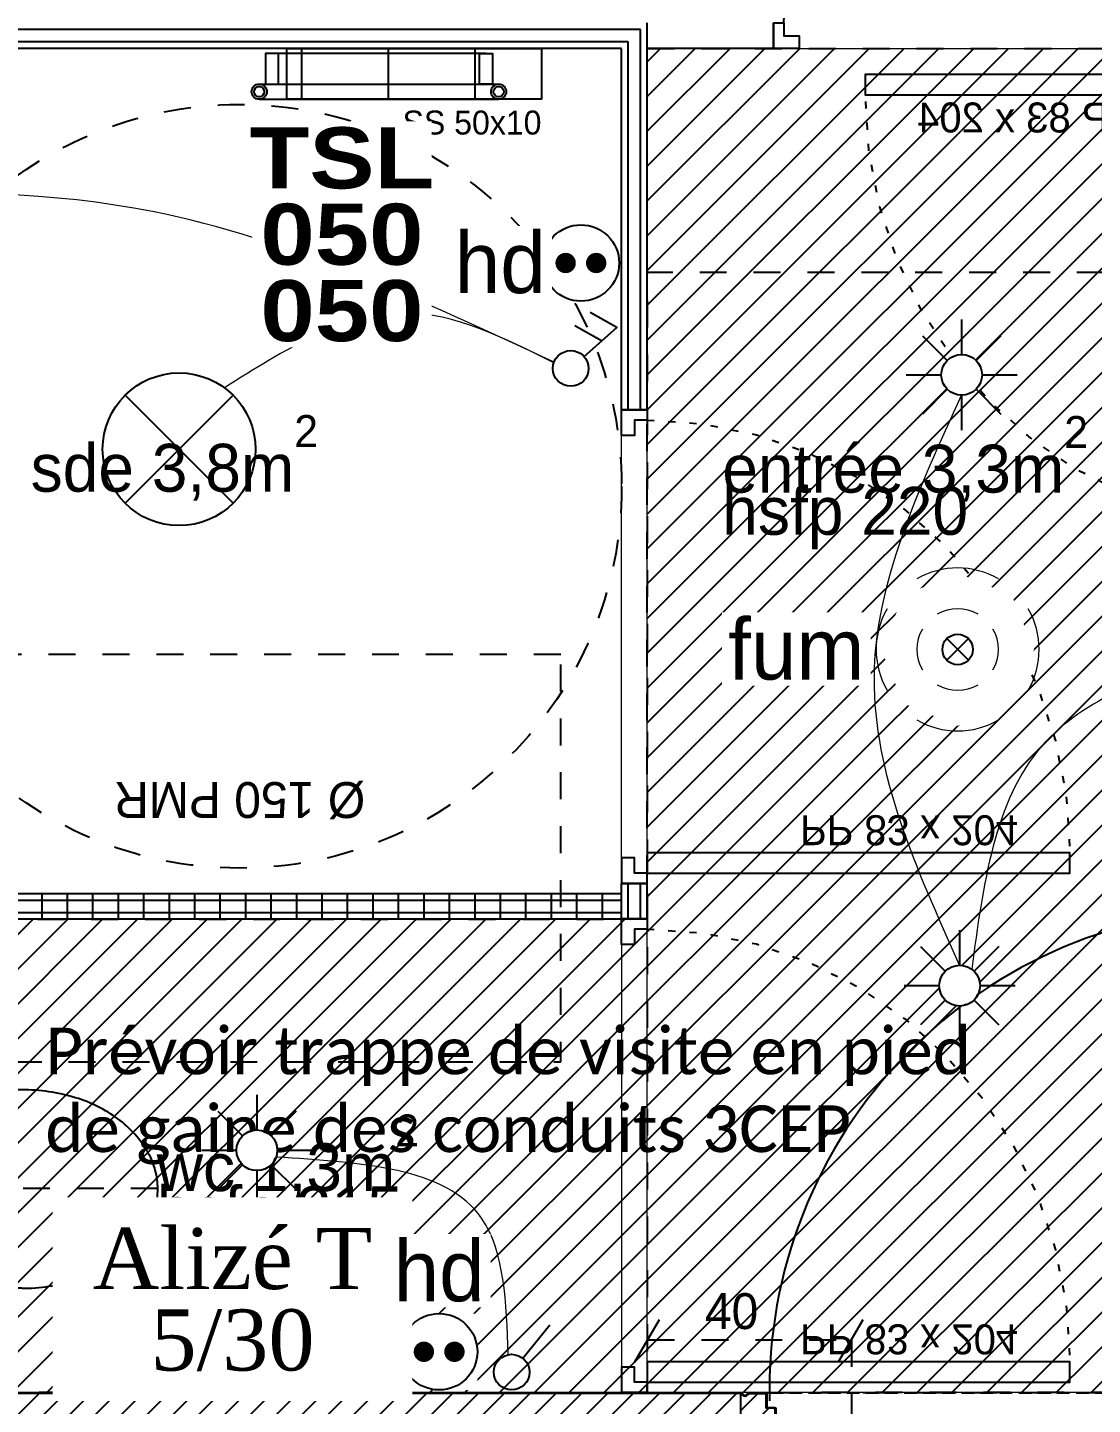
# Model space of a CAD drawing. Header units: centimetres. Extents: x -58072 to 12532, y -30603 to 6224.
# Drawn here: x 9942.2 to 10151.2, y 4298 to 4568.5 of the extents above; entities that cross this region are included whole.
import ezdxf

# ---------------------------------------------------------------- set-up
doc = ezdxf.new("R2010")
doc.units = ezdxf.units.CM
for name, pattern in [('Style de ligne -1', [0.41664, 0.20828, -0.20836]), ('Style de ligne -13', [0.147638, 0.098425, -0.049213]), ('Style de ligne -18', [0.164042, 0.054681, -0.109361]), ('Style de ligne -5', [0.20828, 0.069425, -0.138855]), ('VW-01', [0.41656, 0.20828, -0.20828])]:
    doc.linetypes.add(name, pattern=pattern)
for name, color, linetype in [('B Aménagement intérieur', 252, 'Continuous'), ('B Faux plafonds', 252, 'Continuous'), ('B Faux plafonds_Hatch', 9, 'Continuous'), ('B GÈnÈral_Hatch', 252, 'Continuous'), ('B Général', 252, 'Continuous'), ('C ANNOTATIONS-PMR', 252, 'Style de ligne -5'), ('C ANNOTATIONS-prestations', 252, 'Continuous'), ('C ANNOTATIONS-texte', 252, 'Continuous'), ('D SURFACES-shab', 252, 'Continuous'), ('F REMPLISSAGE-vert clair', 252, 'Continuous'), ('F REMPLISSAGE-vert foncé', 252, 'Continuous'), ('F REMPLISSAGE-vert hachurÈ_Hatch', 252, 'Continuous'), ('F REMPLISSAGE-vert hachuré', 252, 'Continuous'), ('prlm-MOD-PB', 123, 'Continuous'), ('prlm-VMC', 93, 'Continuous')]:
    doc.layers.add(name, color=color, linetype=linetype)
for name, color, linetype, lineweight in [('prlm-CHAUFF-CONV', 1, 'Continuous', 25), ('prlm-ELEC-CFO', 1, 'Continuous', 25), ('prlm-ELEC-SSI', 6, 'Continuous', 25)]:
    doc.layers.add(name, color=color, linetype=linetype, lineweight=lineweight)
doc.layers.add('prlm-ZEROPLOT', color=254, linetype='Continuous', plot=False)
doc.styles.add('Eurostile', font='Eurosti.TTF')
doc.styles.add('Eurostile (italic)', font='Eurostib.TTF')
doc.styles.add('prlm-chauff', font='trebucbi.ttf', dxfattribs={"height": 18})
doc.styles.add('prlm-chauff-rad', font='ariblk.ttf', dxfattribs={"height": 12})
doc.styles.add('prlm-elec-cfo', font='comic.ttf', dxfattribs={"height": 12})
doc.styles.add('prlm-elec-ssi', font='comic.ttf', dxfattribs={"height": 12})
doc.styles.add('prlm-vmc', font='pala.ttf', dxfattribs={"height": 14})
pattern_1 = [(90, (1e-16, -1.6667), (5, -5e-14), [])]
pattern_2 = [(45, (0, 0), (2.4253472, -2.6458333), [])]

# ---------------------------------------------------------------- blocks, each defined once
blk = doc.blocks.new('B 60.PP 80')
at = {"layer": 'B Général', "flags": 128}
blk.add_lwpolyline([(-43, 2.5), (-43, 85.5), (-39, 85.5), (-39, 2.5)], close=True, dxfattribs=at)
at = {"layer": 'B Général', "linetype": 'Style de ligne -18', "ltscale": 25.4, "flags": 128}
blk.add_lwpolyline([(46, 2.5), (45.27, 13.33), (43.1, 23.98), (39.53, 34.26), (34.61, 44), (28.44, 53.03), (21.1, 61.19), (12.74, 68.35), (3.5, 74.38), (-6.47, 79.18), (-17, 82.67), (-27.91, 84.79), (-39, 85.5)], dxfattribs=at)
at = {"layer": 'B Général', "linetype": 'Continuous', "flags": 128}
for points in [[(-45, 2.5), (-43, 2.5), (-43, 0), (-40, 0), (-40, -2.5), (-45, -2.5)], [(48, 2.5), (46, 2.5), (46, 0), (43, 0), (43, -2.5), (48, -2.5), (48, -2.5), (48, -2.5), (48, 1.79), (48, 1.79)]]:
    blk.add_lwpolyline(points, close=True, dxfattribs=at)
at = {"layer": 'C ANNOTATIONS-prestations', "insert": (-37.5, 32.5), "char_height": 5.8796, "attachment_point": 1, "rotation": 90, "line_spacing_factor": 0.894578, "style": 'Eurostile'}
blk.add_mtext('PP 83 x 204', dxfattribs=at)
blk = doc.blocks.new('B 60.200_wc-2')
at = {"layer": 'B Général', "linetype": 'Continuous'}
for p, q in [((-25, -20.1), (-25, 0)), ((-24.9, 0.1), (24.9, 0.1)), ((25, -20.1), (25, 0)), ((-19.5, -44.2), (-19.5, -21.9)), ((19.5, -44.2), (19.5, -21.9))]:
    blk.add_line(p, q, dxfattribs=at)
at = {"layer": 'B Général', "linetype": 'Continuous', "flags": 128}
blk.add_lwpolyline([(-25, -20.1), (-24.9, -20.6), (-24.75, -20.9), (-24.55, -21.2), (-24.3, -21.45), (-23.9, -21.7), (-23.4, -21.85), (-23.15, -21.9), (23.25, -21.9), (23.55, -21.85), (23.9, -21.7), (24.2, -21.5), (24.45, -21.3), (24.65, -21.05), (24.8, -20.75), (24.9, -20.5), (24.95, -20.3), (25, -20.1)], dxfattribs=at)
for points in [[(-19.5, -44.2), (-19.5, -44.2, 0.036537), (-19.11, -49.53, 0.035337), (-17.94, -54.75), (-17.94, -54.75, 0.041299), (-16.22, -59.09), (-16.22, -59.09), (-16.22, -59.1, 0.041783), (-13.79, -63.08, 0.053503), (-10.77, -66.4), (-10.77, -66.4, 0.054816), (-7.12, -69.02), (-7.12, -69.02, 0.063755), (-3.68, -70.42), (-3.68, -70.42, 0.064897), (0, -70.9)], [(0, -70.9, 0.064897), (3.68, -70.42), (3.68, -70.42, 0.063726), (7.12, -69.02), (7.12, -69.02, 0.054816), (10.77, -66.4), (10.77, -66.4, 0.053503), (13.79, -63.08, 0.041783), (16.22, -59.1), (16.22, -59.09), (16.22, -59.09, 0.041299), (17.94, -54.75), (17.94, -54.75, 0.035337), (19.11, -49.53, 0.036556), (19.5, -44.2)]]:
    blk.add_lwpolyline(points, format="xyb", dxfattribs=at)
at = {"layer": 'B Général', "linetype": 'Continuous'}
for centre, start, end in [((-24.9, 0), 90, 180), ((24.9, 0), 0, 90)]:
    blk.add_arc(centre, 0.1, start, end, dxfattribs=at)
blk = doc.blocks.new('B 60.Groupe-2-1')
at = {"layer": 'B Général', "linetype": 'Style de ligne -1', "ltscale": 25.4, "flags": 128}
blk.add_lwpolyline([(-35.4, 7.6), (35.6, 7.6), (35.6, -32.4), (-35.4, -32.4)], close=True, dxfattribs=at)
at = {"layer": 'B Général', "xscale": -1, "rotation": 270}
blk.add_blockref('B 60.200_wc-2', (35.5, 7.5), dxfattribs=at)
blk = doc.blocks.new('B 60.WC-plan-PMR')
at = {"layer": 'B Général', "linetype": 'Style de ligne -1', "ltscale": 25.4, "flags": 128}
blk.add_lwpolyline([(-114.5, 112.5), (15.5, 112.5), (15.5, 32.5), (-114.5, 32.5)], close=True, dxfattribs=at)
at = {"layer": 'B Général'}
blk.add_blockref('B 60.Groupe-2-1', (0, 0), dxfattribs=at)
blk = doc.blocks.new('B 60.Sèche-serviette')
at = {"layer": 'B GÈnÈral_Hatch', "linetype": 'Continuous'}
h = blk.add_hatch(dxfattribs=at)
h.set_pattern_fill('H_BARDAGE V 150', color=256, style=0, pattern_type=2)
h.set_pattern_definition([(90, (0, 3.493), (17, 0), [])])
h.paths.add_polyline_path([(-25, 8.4925), (25, 8.4925), (25, -1.5075), (-25, -1.5075)])
at = {"layer": 'B Général', "linetype": 'Continuous', "flags": 128}
blk.add_lwpolyline([(-25, 8.4925), (25, 8.4925), (25, -1.5075), (-25, -1.5075)], close=True, dxfattribs=at)
at = {"layer": 'C ANNOTATIONS-prestations', "insert": (25, -8.4925), "char_height": 4.7037, "width": 50, "attachment_point": 9, "line_spacing_factor": 0.894578, "style": 'Eurostile'}
blk.add_mtext('SS 50x10', dxfattribs=at)
blk = doc.blocks.new('B 60.Rond 150_PMR')
at = {"layer": 'B Général', "linetype": 'VW-01', "ltscale": 25.4}
blk.add_circle((0, 0), 75, dxfattribs=at)
at = {"layer": 'B Général', "insert": (-61.5, 0), "char_height": 7.056, "attachment_point": 5, "rotation": 90, "line_spacing_factor": 0.894578, "style": 'Eurostile (italic)'}
blk.add_mtext('Ø 150 PMR', dxfattribs=at)
blk = doc.blocks.new('B 60.T2 S307 (2D)')
at = {"layer": 'B Faux plafonds_Hatch', "linetype": 'Continuous'}
h = blk.add_hatch(dxfattribs=at)
h.set_pattern_fill('F_P__SOFFITE', color=256, style=0, pattern_type=2)
h.set_pattern_definition([(45, (0, 0.2205), (-3.52778, 3.30729), [])])
h.paths.add_polyline_path([(-126.26, -27.48), (-0.43, -27.48), (-0.43, -291.51), (-273.23, -291.53), (-273.23, -198.5), (-126.26, -198.48)])
at = {"layer": 'F REMPLISSAGE-vert hachurÈ_Hatch', "linetype": 'Continuous'}
h = blk.add_hatch(dxfattribs=at)
h.set_pattern_fill('90-0_5 HYDROFUGE_0_5', color=256, style=0, pattern_type=2)
h.set_pattern_definition(pattern_1)
h.paths.add_polyline_path([(-273.23, -193.48), (-273.23, -194.78), (-131.26, -194.78), (-131.26, -193.48)])
h = blk.add_hatch(dxfattribs=at)
h.set_pattern_fill('90-0_5 HYDROFUGE_0_5', color=256, style=0, pattern_type=2)
h.set_pattern_definition(pattern_1)
h.paths.add_polyline_path([(-273.23, -194.78), (-273.23, -197.18), (-131.26, -197.18), (-131.26, -194.78)])
h = blk.add_hatch(dxfattribs=at)
h.set_pattern_fill('90-0_5 HYDROFUGE_0_5', color=256, style=0, pattern_type=2)
h.set_pattern_definition(pattern_1)
h.paths.add_polyline_path([(-273.23, -197.18), (-273.23, -198.48), (-131.26, -198.48), (-131.26, -197.18)])
at = {"layer": 'B Faux plafonds', "linetype": 'VW-01', "ltscale": 25.4, "flags": 128}
blk.add_lwpolyline([(-126.26, -27.48), (-0.43, -27.48), (-0.43, -291.51), (-273.23, -291.53), (-273.23, -198.5), (-126.26, -198.48)], close=True, dxfattribs=at)
at = {"layer": 'B Général', "linetype": 'Continuous'}
for p, q in [((-126.26, -93.48), (-126.26, -22.48)), ((-101.43, -22.48), (-101.43, -27.48)), ((-131.26, -27.48), (-361.57, -27.48)), ((-131.26, -98.48), (-131.26, -27.48)), ((-101.43, -27.48), (-126.26, -27.48)), ((-101.43, -27.48), (-126.26, -27.48)), ((-126.26, -98.48), (-131.26, -98.48)), ((-126.26, -98.48), (-126.26, -98.48)), ((-126.26, -191.48), (-131.26, -191.48)), ((-131.26, -198.48), (-131.26, -191.48)), ((-126.26, -198.48), (-126.26, -191.48)), ((-273.23, -193.48), (-131.26, -193.48)), ((-273.23, -198.48), (-131.26, -198.48)), ((-126.26, -198.48), (-131.26, -198.48)), ((-126.26, -291.48), (-131.26, -291.48))]:
    blk.add_line(p, q, dxfattribs=at)
at = {"layer": 'B Général', "linetype": 'VW-01', "ltscale": 25.4, "flags": 128}
blk.add_lwpolyline([(-126.26, -291.48), (-6.26, -291.48), (-6.26, -71.48), (-126.26, -71.48)], close=True, dxfattribs=at)
at = {"layer": 'C ANNOTATIONS-prestations', "linetype": 'Continuous'}
for p, q in [((-128.67, -285.47), (-123.85, -277.12)), ((-88.67, -285.47), (-83.85, -277.12))]:
    blk.add_line(p, q, dxfattribs=at)
at = {"layer": 'C ANNOTATIONS-prestations', "linetype": 'VW-01', "ltscale": 25.4}
for p, q in [((-126.17, -281.14), (-86.17, -281.14)), ((-86.17, -281.14), (-86.17, -309.58))]:
    blk.add_line(p, q, dxfattribs=at)
at = {"layer": 'D SURFACES-shab', "lineweight": 18, "flags": 128}
for points in [[(-361.26, -112.48), (-361.26, -193.48), (-131.26, -193.48), (-131.26, -27.48), (-361.26, -27.48), (-361.26, -107.48), (-280.57, -107.5), (-280.57, -112.5)], [(-126.26, -27.48), (-0.43, -27.48), (-0.43, -291.5), (-126.26, -291.5)], [(-273.23, -198.48), (-131.26, -198.48), (-131.26, -291.51), (-273.23, -291.51)]]:
    blk.add_lwpolyline(points, close=True, dxfattribs=at)
at = {"layer": 'F REMPLISSAGE-vert clair'}
for p, q in [((-127.56, -23.78), (-361.57, -23.78)), ((-127.56, -98.48), (-127.56, -23.78)), ((-129.96, -26.18), (-361.57, -26.18)), ((-129.96, -98.48), (-129.96, -26.18)), ((-129.96, -198.48), (-129.96, -191.48)), ((-127.56, -198.48), (-127.56, -191.48))]:
    blk.add_line(p, q, dxfattribs=at)
at = {"layer": 'F REMPLISSAGE-vert foncé'}
for p, q in [((-127.56, -23.78), (-361.57, -23.78)), ((-127.56, -98.48), (-127.56, -23.78)), ((-129.96, -26.18), (-361.57, -26.18)), ((-129.96, -98.48), (-129.96, -26.18)), ((-129.96, -198.48), (-129.96, -191.48)), ((-127.56, -198.48), (-127.56, -191.48))]:
    blk.add_line(p, q, dxfattribs=at)
at = {"layer": 'F REMPLISSAGE-vert foncé', "linetype": 'Continuous'}
for p, q in [((-126.26, -98.48), (-126.26, -22.48)), ((-131.26, -27.48), (-361.57, -27.48)), ((-131.26, -98.48), (-131.26, -27.48)), ((-131.26, -198.48), (-131.26, -191.48)), ((-126.26, -198.48), (-126.26, -191.48))]:
    blk.add_line(p, q, dxfattribs=at)
at = {"layer": 'F REMPLISSAGE-vert hachuré', "linetype": 'Continuous'}
for p, q in [((-273.23, -193.48), (-131.26, -193.48)), ((-273.23, -198.48), (-131.26, -198.48))]:
    blk.add_line(p, q, dxfattribs=at)
at = {"layer": 'F REMPLISSAGE-vert hachuré'}
for p, q in [((-273.23, -194.78), (-131.26, -194.78)), ((-273.23, -197.18), (-131.26, -197.18))]:
    blk.add_line(p, q, dxfattribs=at)
at = {"layer": 'B Général', "xscale": -1}
for name, p in [('B 60.PP 80', (-53.43, -24.98)), ('B 60.WC-plan-PMR', (-257.73, -259.02))]:
    blk.add_blockref(name, p, dxfattribs=at)
at = {"layer": 'B Général'}
blk.add_blockref('B 60.Sèche-serviette', (-172, -35.97), dxfattribs=at)
at = {"layer": 'B Général', "xscale": -1}
for p, rotation in [((2.07, -75.61), 90), ((-128.76, -146.48), 270), ((-128.76, -246.48), 270)]:
    blk.add_blockref('B 60.PP 80', p, dxfattribs=dict(at, rotation=rotation))
at = {"layer": 'C ANNOTATIONS-PMR', "ltscale": 25.4, "rotation": 90}
blk.add_blockref('B 60.Rond 150_PMR', (-206.26, -113.48), dxfattribs=at)
at = {"layer": 'C ANNOTATIONS-prestations', "char_height": 9.407, "width": 106.0944, "attachment_point": 1, "line_spacing_factor": 0.894578, "style": 'Eurostile'}
for s, insert in [('hsfp 220', (-111.5, -113.61)), ('hsfp 215', (-222.53, -250.99))]:
    blk.add_mtext(s, dxfattribs=dict(at, insert=insert))
at = {"layer": 'C ANNOTATIONS-prestations', "insert": (-109.68, -271.97), "char_height": 7.056, "attachment_point": 2, "line_spacing_factor": 0.894578, "style": 'Eurostile'}
blk.add_mtext('40', dxfattribs=at)
at = {"layer": 'C ANNOTATIONS-texte', "char_height": 9.4074, "attachment_point": 1, "line_spacing_factor": 0.894578, "style": 'Eurostile'}
for s, insert, width in [('sde 3,8m{\\H0.6667x;\\S2^ ;}', (-247.28, -99.5), 78.1938), ('entrée 3,3m{\\H0.6667x;\\S2^ ;}', (-111.5, -99.68), 88.4456), ('wc 1,3m{\\H0.6667x;\\S2^ ;}', (-222.53, -236.88), 92.7938)]:
    blk.add_mtext(s, dxfattribs=dict(at, insert=insert, width=width))
blk = doc.blocks.new('B 60.PP 93_204 PF1_2h mur20')
at = {"layer": 'B GÈnÈral_Hatch', "linetype": 'Continuous'}
h = blk.add_hatch(dxfattribs=at)
h.set_pattern_fill('50_BETON', color=256, style=0, pattern_type=2)
h.set_pattern_definition(pattern_2)
edge = h.paths.add_edge_path()
edge.add_line((-51.6, -8.95), (-50.94, -8.37))
edge.add_line((-50.94, -8.37), (-50.93, -8.36))
edge.add_arc((-50.79, -8.52), 0.2, 48.9909, 131.0091, ccw=False)
edge.add_line((-50.66, -8.36), (-50.65, -8.37))
edge.add_line((-50.65, -8.37), (-50.1, -8.86))
edge.add_line((-50.1, -8.86), (-50.1, -8.86))
edge.add_arc((-50.06, -8.82), 0.05, 228.9909, 270)
edge.add_line((-50.06, -8.87), (-50.06, -8.87))
edge.add_line((-50.06, -8.87), (-46.7, -8.87))
edge.add_line((-46.7, -8.87), (-46.69, -8.87))
edge.add_arc((-46.69, -8.83), 0.0435, 270, 360)
edge.add_line((-46.65, -8.83), (-46.65, 2.7))
edge.add_arc((-46.48, 2.7), 0.174, 90, 180, ccw=False)
edge.add_line((-46.48, 2.87), (-46.45, 2.87))
edge.add_line((-46.45, 2.87), (-44.9, 2.87))
edge.add_line((-44.9, 2.87), (-44.89, 2.87))
edge.add_arc((-44.89, 2.91), 0.0435, 270, 360)
edge.add_line((-44.85, 2.91), (-44.85, 5.96))
edge.add_arc((-44.89, 5.96), 0.0435, 0, 90)
edge.add_line((-44.89, 6), (-44.9, 6))
edge.add_line((-44.9, 6), (-46.45, 6))
edge.add_line((-46.45, 6), (-46.48, 6))
edge.add_arc((-46.48, 6.17), 0.174, 180, 270, ccw=False)
edge.add_line((-46.65, 6.17), (-46.65, 8.83))
edge.add_arc((-46.69, 8.83), 0.0435, 0, 90)
edge.add_line((-46.69, 8.87), (-46.7, 8.87))
edge.add_line((-46.7, 8.87), (-50.06, 8.87))
edge.add_line((-50.06, 8.87), (-50.06, 8.87))
edge.add_arc((-50.06, 8.82), 0.05, 90, 131.0091)
edge.add_line((-50.1, 8.86), (-50.1, 8.86))
edge.add_line((-50.1, 8.86), (-50.65, 8.37))
edge.add_line((-50.65, 8.37), (-50.66, 8.37))
edge.add_arc((-50.79, 8.52), 0.2, 233.0967, 311.0091, ccw=False)
edge.add_line((-50.91, 8.36), (-50.92, 8.36))
edge.add_line((-50.92, 8.36), (-51.44, 8.81))
edge.add_line((-51.44, 8.81), (-51.44, 8.81))
edge.add_line((-51.44, 8.81), (-51.6, 8.95))
edge.add_line((-51.6, 8.95), (-51.6, -8.95))
h = blk.add_hatch(dxfattribs=at)
h.set_pattern_fill('50_BETON', color=256, style=0, pattern_type=2)
h.set_pattern_definition(pattern_2)
edge = h.paths.add_edge_path()
edge.add_line((51.6, -8.95), (50.94, -8.37))
edge.add_line((50.94, -8.37), (50.93, -8.36))
edge.add_arc((50.79, -8.52), 0.2, 48.9909, 131.0091)
edge.add_line((50.66, -8.36), (50.65, -8.37))
edge.add_line((50.65, -8.37), (50.1, -8.86))
edge.add_line((50.1, -8.86), (50.1, -8.86))
edge.add_arc((50.06, -8.82), 0.05, 270, 311.0091, ccw=False)
edge.add_line((50.06, -8.87), (50.06, -8.87))
edge.add_line((50.06, -8.87), (46.7, -8.87))
edge.add_line((46.7, -8.87), (46.69, -8.87))
edge.add_arc((46.69, -8.83), 0.0435, 180, 270, ccw=False)
edge.add_line((46.65, -8.83), (46.65, 2.7))
edge.add_arc((46.48, 2.7), 0.174, 0, 90)
edge.add_line((46.48, 2.87), (46.45, 2.87))
edge.add_line((46.45, 2.87), (44.9, 2.87))
edge.add_line((44.9, 2.87), (44.89, 2.87))
edge.add_arc((44.89, 2.91), 0.0435, 180, 270, ccw=False)
edge.add_line((44.85, 2.91), (44.85, 5.96))
edge.add_arc((44.89, 5.96), 0.0435, 90, 180, ccw=False)
edge.add_line((44.89, 6), (44.9, 6))
edge.add_line((44.9, 6), (46.45, 6))
edge.add_line((46.45, 6), (46.48, 6))
edge.add_arc((46.48, 6.17), 0.174, 270, 360)
edge.add_line((46.65, 6.17), (46.65, 8.83))
edge.add_arc((46.69, 8.83), 0.0435, 90, 180, ccw=False)
edge.add_line((46.69, 8.87), (46.7, 8.87))
edge.add_line((46.7, 8.87), (50.06, 8.87))
edge.add_line((50.06, 8.87), (50.06, 8.87))
edge.add_arc((50.06, 8.82), 0.05, 48.9909, 90, ccw=False)
edge.add_line((50.1, 8.86), (50.1, 8.86))
edge.add_line((50.1, 8.86), (50.65, 8.37))
edge.add_line((50.65, 8.37), (50.66, 8.37))
edge.add_arc((50.79, 8.52), 0.2, 228.9909, 306.9033)
edge.add_line((50.91, 8.36), (50.92, 8.36))
edge.add_line((50.92, 8.36), (51.44, 8.81))
edge.add_line((51.44, 8.81), (51.44, 8.81))
edge.add_line((51.44, 8.81), (51.6, 8.95))
edge.add_line((51.6, 8.95), (51.6, -8.95))
at = {"layer": 'B Général', "linetype": 'Style de ligne -13', "ltscale": 25.4}
for p, q in [((46.7, 9), (-46.7, 9)), ((46.7, -9), (-46.7, -9))]:
    blk.add_line(p, q, dxfattribs=at)
at = {"layer": 'B Général', "linetype": 'Continuous', "flags": 128}
for points in [[(45, 12), (48.5, 12), (48.5, 10), (50, 10), (50.01, 106), (48.51, 106), (48.51, 104), (45.01, 104)], [(0, -20.5), (-14, -41.85), (14, -41.85)]]:
    blk.add_lwpolyline(points, close=True, dxfattribs=at)
for points in [[(-46.5, 8.83), (-46.5, 6.17, 0.414214), (-46.46, 6.13), (-46.45, 6.13), (-44.9, 6.13), (-44.87, 6.13, -0.414214), (-44.7, 5.96), (-44.7, 2.91, -0.414214), (-44.87, 2.74), (-44.9, 2.74), (-46.45, 2.74), (-46.46, 2.74, 0.414214), (-46.5, 2.7), (-46.5, -8.83, -0.414214), (-46.67, -9), (-46.7, -9), (-50.06, -9), (-50.07, -9, -0.18087), (-50.2, -8.95), (-50.2, -8.95), (-50.76, -8.47), (-50.76, -8.46, 0.373975), (-50.83, -8.46), (-50.83, -8.47), (-51.49, -9.04), (-51.6, -8.95), (-50.94, -8.37), (-50.93, -8.36, -0.373975), (-50.66, -8.36), (-50.65, -8.37), (-50.1, -8.86), (-50.1, -8.86, 0.18087), (-50.06, -8.87), (-50.06, -8.87), (-46.7, -8.87), (-46.69, -8.87, 0.414214), (-46.65, -8.83), (-46.65, 2.7, -0.414214), (-46.48, 2.87), (-46.45, 2.87), (-44.9, 2.87), (-44.89, 2.87, 0.414214), (-44.85, 2.91), (-44.85, 5.96, 0.414214), (-44.89, 6), (-44.9, 6), (-46.45, 6), (-46.48, 6, -0.414214), (-46.65, 6.17), (-46.65, 8.83, 0.414214), (-46.69, 8.87), (-46.7, 8.87), (-50.06, 8.87), (-50.06, 8.87, 0.18087), (-50.1, 8.86), (-50.1, 8.86), (-50.65, 8.37), (-50.66, 8.37, -0.353689), (-50.91, 8.36), (-50.92, 8.36), (-51.44, 8.81), (-51.44, 8.81), (-51.6, 8.95), (-51.49, 9.04), (-50.88, 8.51, 0.385556), (-50.77, 8.46), (-50.76, 8.47), (-50.2, 8.95), (-50.2, 8.95, -0.18087), (-50.07, 9), (-50.06, 9), (-46.7, 9), (-46.67, 9, -0.414214)], [(46.5, 8.83), (46.5, 6.17, -0.414214), (46.46, 6.13), (46.45, 6.13), (44.9, 6.13), (44.87, 6.13, 0.414214), (44.7, 5.96), (44.7, 2.91, 0.414214), (44.87, 2.74), (44.9, 2.74), (46.45, 2.74), (46.46, 2.74, -0.414214), (46.5, 2.7), (46.5, -8.83, 0.414214), (46.67, -9), (46.7, -9), (50.06, -9), (50.07, -9, 0.18087), (50.2, -8.95), (50.2, -8.95), (50.76, -8.47), (50.76, -8.46, -0.373975), (50.83, -8.46), (50.83, -8.47), (51.49, -9.04), (51.6, -8.95), (50.94, -8.37), (50.93, -8.36, 0.373975), (50.66, -8.36), (50.65, -8.37), (50.1, -8.86), (50.1, -8.86, -0.18087), (50.06, -8.87), (50.06, -8.87), (46.7, -8.87), (46.69, -8.87, -0.414214), (46.65, -8.83), (46.65, 2.7, 0.414214), (46.48, 2.87), (46.45, 2.87), (44.9, 2.87), (44.89, 2.87, -0.414214), (44.85, 2.91), (44.85, 5.96, -0.414214), (44.89, 6), (44.9, 6), (46.45, 6), (46.48, 6, 0.414214), (46.65, 6.17), (46.65, 8.83, -0.414214), (46.69, 8.87), (46.7, 8.87), (50.06, 8.87), (50.06, 8.87, -0.18087), (50.1, 8.86), (50.1, 8.86), (50.65, 8.37), (50.66, 8.37, 0.353689), (50.91, 8.36), (50.92, 8.36), (51.44, 8.81), (51.44, 8.81), (51.6, 8.95), (51.49, 9.04), (50.88, 8.51, -0.385556), (50.77, 8.46), (50.76, 8.47), (50.2, 8.95), (50.2, 8.95, 0.18087), (50.07, 9), (50.06, 9), (46.7, 9), (46.67, 9, 0.414214)]]:
    blk.add_lwpolyline(points, format="xyb", close=True, dxfattribs=at)
at = {"layer": 'B Général', "linetype": 'Continuous'}
blk.add_circle((48.5, 9.5), 0.5, dxfattribs=at)
blk.add_arc((48.5, 9.5), 94.5, 90, 181.2323, dxfattribs=at)
at = {"layer": 'C ANNOTATIONS-prestations', "insert": (25.17, 12.23), "char_height": 7.056, "attachment_point": 1, "rotation": 90, "line_spacing_factor": 0.894578, "style": 'Eurostile'}
blk.add_mtext('PP 93*204\\PPF 1/2h\\P', dxfattribs=at)
blk = doc.blocks.new('xi.txt-trappes3cep')
at = {"layer": 'prlm-MOD-PB', "insert": (0, 0), "char_height": 10, "width": 184.9463, "attachment_point": 1, "rotation": 360, "style": 'prlm-chauff'}
blk.add_mtext('{\\fCalibri|b0|i0|c0|p34;\\H0.91667x;Prévoir trappe de visite en pied de gaine des conduits 3CEP}', dxfattribs=at)
blk = doc.blocks.new('xi.PTCE')
at = {"layer": 'prlm-ELEC-CFO', "color": 0}
for points in [[(-10.61, 10.61), (10.61, -10.61)], [(10.61, 10.61), (-10.61, -10.61)]]:
    blk.add_lwpolyline(points, dxfattribs=at)
at = {"layer": 'prlm-ELEC-CFO', "color": 0, "linetype": 'ByBlock'}
blk.add_circle((0, 0), 15, dxfattribs=at)
blk = doc.blocks.new('xi.DA')
at = {"layer": 'prlm-ELEC-CFO', "color": 0}
for points in [[(0.61, -1.67), (7.04, 4.05), (1.81, 7.01)], [(4.05, 1.39), (-1.17, 4.34)]]:
    blk.add_lwpolyline(points, dxfattribs=at)
blk.add_circle((-2, -4), 3.5, dxfattribs=at)
blk = doc.blocks.new('xi.PCHD')
at = {"color": 0, "lineweight": 5}
blk.add_wipeout([(-7.5, -7.5), (7.5, -7.5), (7.5, 7.5), (-7.5, 7.5)], dxfattribs=at).dxf.layer = 'prlm-ELEC-CFO'
at = {"layer": 'prlm-ELEC-CFO', "color": 0, "linetype": 'ByBlock', "lineweight": 5, "const_width": 2}
for points in [[(-4, 0, 1), (-2, 0, 1)], [(2, 0, 1), (4, 0, 1)]]:
    blk.add_lwpolyline(points, format="xyb", close=True, dxfattribs=at)
at = {"layer": 'prlm-ELEC-CFO', "color": 0, "linetype": 'ByBlock', "lineweight": -2}
blk.add_circle((0, 0), 7.5, dxfattribs=at)
blk = doc.blocks.new('xi.SPOT')
at = {"color": 0, "lineweight": 5}
blk.add_wipeout([(-4, 0), (-2.83, -2.83), (0, -4), (2.83, -2.83), (4, 0), (2.83, 2.83), (0, 4), (-2.83, 2.83)], dxfattribs=at).dxf.layer = 'prlm-ELEC-CFO'
at = {"layer": 'prlm-ELEC-CFO', "color": 0, "linetype": 'ByBlock', "lineweight": -2, "flags": 128}
for points in [[(0, 10.88), (0, 4)], [(-7.69, 7.69), (-2.83, 2.83)], [(7.69, 7.69), (2.83, 2.83)], [(-10.88, 0), (-4, 0)], [(4, 0), (10.88, 0)], [(-2.83, -2.83), (-7.69, -7.69)], [(0, -4), (0, -10.88)], [(2.83, -2.83), (7.69, -7.69)]]:
    blk.add_lwpolyline(points, dxfattribs=at)
at = {"layer": 'prlm-ELEC-CFO', "color": 0, "linetype": 'ByBlock', "lineweight": -2}
blk.add_circle((0, 0), 4, dxfattribs=at)
blk = doc.blocks.new('xi.FUM')
at = {"color": 0}
blk.add_wipeout([(-10.61, -10.61), (-15, 0), (-10.61, 10.61), (0, 15), (10.61, 10.61), (15, 0), (10.61, -10.61), (0, -15)], dxfattribs=at).dxf.layer = 'prlm-ELEC-SSI'
at = {"layer": 'prlm-ELEC-SSI', "color": 0}
for points in [[(-2.12, 2.12), (2.12, -2.12)], [(2.12, 2.12), (-2.12, -2.12)]]:
    blk.add_lwpolyline(points, dxfattribs=at)
blk.add_circle((0, 0), 3, dxfattribs=at)
at = {"layer": 'prlm-ELEC-SSI', "color": 0, "lineweight": 13}
for radius, start, end in [(16, 60, 120), (16, 150, 210), (8, 60, 120), (16, 330, 30), (8, 150, 210), (8, 330, 30), (8, 240, 300), (16, 240, 300)]:
    blk.add_arc((0, 0), radius, start, end, dxfattribs=at)
blk = doc.blocks.new('xi.SA')
at = {"layer": 'prlm-ELEC-CFO', "color": 0}
blk.add_lwpolyline([(0.2, -1.28), (5.5, 5.28)], dxfattribs=at)
blk.add_circle((-2, -4), 3.5, dxfattribs=at)
blk = doc.blocks.new('xi.TSL-050-050')
at = {"layer": 'prlm-CHAUFF-CONV', "linetype": 'ByBlock', "lineweight": -2}
h = blk.add_hatch(color=0, dxfattribs=at)
edge = h.paths.add_edge_path()
edge.add_arc((-23.5, 7.5), 1.5, 0, 360)
edge = h.paths.add_edge_path(flags=17)
edge.add_arc((-23.5, 7.5), 1, 0, 360)
edge = h.paths.add_edge_path()
edge.add_arc((23.5, 7.5), 1.5, 0, 360)
edge = h.paths.add_edge_path(flags=17)
edge.add_arc((23.5, 7.5), 1, 0, 360)
at = {"layer": 'prlm-CHAUFF-CONV', "color": 0, "linetype": 'ByBlock', "lineweight": -2, "flags": 128}
for points in [[(23.5, 9), (-23.5, 9)], [(23.5, 6), (-23.5, 6)]]:
    blk.add_lwpolyline(points, dxfattribs=at)
at = {"layer": 'prlm-CHAUFF-CONV', "color": 0, "linetype": 'ByBlock', "lineweight": -2}
for points in [[(-19.73, 0), (-22.27, 0), (-22.27, 6), (-19.73, 6)], [(19.73, 0), (22.27, 0), (22.27, 6), (19.73, 6)]]:
    blk.add_lwpolyline(points, close=True, dxfattribs=at)
for centre, radius in [((-23.5, 7.5), 1.5), ((-23.5, 7.5), 1), ((23.5, 7.5), 1.5), ((23.5, 7.5), 1)]:
    blk.add_circle(centre, radius, dxfattribs=at)
at = {"layer": 'prlm-ZEROPLOT', "linetype": 'ByBlock', "lineweight": -2, "flags": 128}
blk.add_lwpolyline([(-21, 0), (21, 0)], dxfattribs=at)

msp = doc.modelspace()

# ---------------------------------------------------------------- hatches: boundary and pattern name
at = {"layer": 'B GÈnÈral_Hatch', "linetype": 'Continuous'}
h = msp.add_hatch(dxfattribs=at)
h.set_pattern_fill('50_BETON', color=256, style=0, pattern_type=2)
h.set_pattern_definition(pattern_2)
h.paths.add_polyline_path([(9157.344, 4300.229), (9157.345, 4282.229), (10082.189, 4282.287), (10082.188, 4300.287)])

# ---------------------------------------------------------------- linework, layer by layer
at = {"layer": 'B Général', "linetype": 'Continuous', "lineweight": 18}
msp.add_line((9157.344, 4300.229), (10082.188, 4300.287), dxfattribs=at)
at = {"layer": 'B Général', "linetype": 'Continuous'}
for p in [(9157.344, 4300.229), (10082.189, 4282.287)]:
    msp.add_line(p, (10082.188, 4300.287), dxfattribs=at)
at = {"layer": 'prlm-ELEC-CFO', "lineweight": 13}
for points in [[(10045.519, 4502.764), (9966.718, 4532.327), (9843.984, 4527.238)], [(10045.478, 4502.648), (10016.297, 4512.448), (9980.807, 4497.729)]]:
    msp.add_spline(points, degree=3, dxfattribs=at)

# ---------------------------------------------------------------- block references
at = {"layer": 'B Aménagement intérieur'}
msp.add_blockref('B 60.T2 S307 (2D)', (10190.054, 4591.874), dxfattribs=at)
at = {"layer": 'B Général', "rotation": 0.003575056372579375}
msp.add_blockref('B 60.PP 93_204 PF1_2h mur20', (10133.789, 4291.29), dxfattribs=at)
at = {"layer": 'prlm-CHAUFF-CONV', "rotation": 180}
msp.add_blockref('xi.TSL-050-050', (10011.144, 4563.397), dxfattribs=at)
at = {"layer": 'prlm-ELEC-CFO'}
for name, p in [('xi.DA', (10050.796, 4505.534)), ('xi.PTCE', (9971.906, 4485.655)), ('xi.SA', (10039.195, 4308.39))]:
    msp.add_blockref(name, p, dxfattribs=at)
at = {"layer": 'prlm-MOD-PB'}
msp.add_blockref('xi.txt-trappes3cep', (9945.657, 4372.057), dxfattribs=at)

# ---------------------------------------------------------------- next in the draw order: block references
at = {"layer": 'prlm-ELEC-CFO'}
for name, p in [('xi.PCHD', (10050.796, 4522.244)), ('xi.SPOT', (10125.537, 4500.27)), ('xi.SPOT', (10125.146, 4380.305)), ('xi.SPOT', (9987.188, 4347.964))]:
    msp.add_blockref(name, p, dxfattribs=at)

# ---------------------------------------------------------------- next in the draw order: texts
at = {"layer": 'prlm-CHAUFF-CONV', "lineweight": 20, "insert": (10003.877, 4527.806), "char_height": 12, "width": 32.8236, "attachment_point": 5, "line_spacing_factor": 0.75, "style": 'prlm-chauff-rad', "bg_fill": 3, "box_fill_scale": 1.1, "bg_fill_color": 256, "bg_fill_transparency": 0}
msp.add_mtext('TSL\\P050\\P050', dxfattribs=at)

# ---------------------------------------------------------------- next in the draw order: linework, layer by layer
at = {"layer": 'prlm-ELEC-CFO', "lineweight": 13}
for points in [[(10125.146, 4384.305), (10108.398, 4440.778), (10125.537, 4496.27)], [(10176.541, 4446.341), (10141.307, 4427.406), (10127.521, 4383.524)], [(10036.525, 4307.826), (10031.29, 4334.657), (9990.954, 4346.616)]]:
    msp.add_spline(points, degree=3, dxfattribs=at)

# ---------------------------------------------------------------- next in the draw order: texts
at = {"layer": 'prlm-ELEC-CFO', "lineweight": 20, "insert": (10034.964, 4522.244), "char_height": 12, "attachment_point": 5, "line_spacing_factor": 0.8, "style": 'prlm-elec-cfo', "bg_fill": 3, "box_fill_scale": 1.1, "bg_fill_color": 256, "bg_fill_transparency": 0}
msp.add_mtext('hd', dxfattribs=at)

# ---------------------------------------------------------------- next in the draw order: block references
at = {"layer": 'prlm-ELEC-CFO'}
msp.add_blockref('xi.PCHD', (10022.969, 4308.385), dxfattribs=at)
at = {"layer": 'prlm-ELEC-SSI'}
msp.add_blockref('xi.FUM', (10124.755, 4446.345), dxfattribs=at)

# ---------------------------------------------------------------- next in the draw order: texts
at = {"layer": 'prlm-ELEC-CFO', "lineweight": 20, "insert": (10022.963, 4324.217), "char_height": 12, "attachment_point": 5, "line_spacing_factor": 0.8, "style": 'prlm-elec-cfo', "bg_fill": 3, "box_fill_scale": 1.1, "bg_fill_color": 256, "bg_fill_transparency": 0}
msp.add_mtext('hd', dxfattribs=at)
at = {"layer": 'prlm-ELEC-SSI', "lineweight": 20, "insert": (10093.093, 4446.345), "char_height": 12, "attachment_point": 5, "line_spacing_factor": 0.8, "style": 'prlm-elec-ssi', "bg_fill": 3, "box_fill_scale": 1.1, "bg_fill_color": 256, "bg_fill_transparency": 0}
msp.add_mtext('fum', dxfattribs=at)

# ---------------------------------------------------------------- next in the draw order: texts
at = {"layer": 'prlm-VMC', "ltscale": 25, "insert": (9982.399, 4318.624), "char_height": 12, "width": 58.61474, "attachment_point": 5, "line_spacing_factor": 0.8, "style": 'prlm-vmc', "bg_fill": 2}
msp.add_mtext('Alizé T 5/30', dxfattribs=at)

doc.saveas('drawing.dxf')
